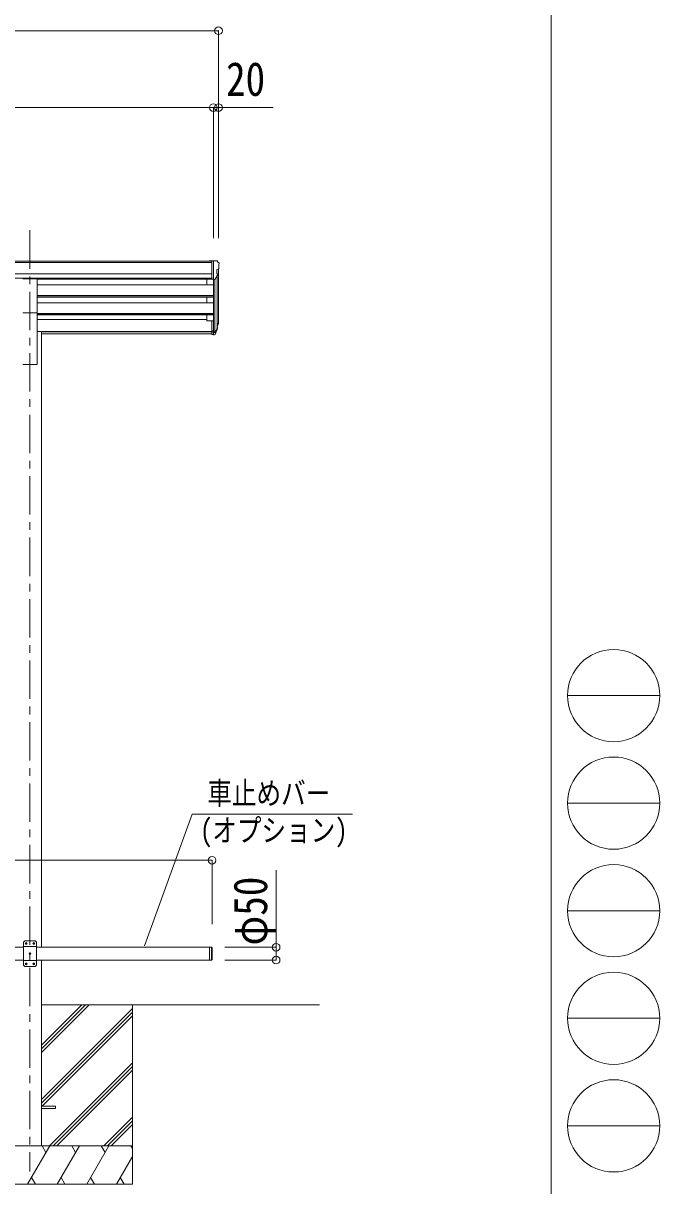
# Model space of a CAD drawing. Units: millimetres at full size, sheet at 1:30; details may follow other scales. Extents: x -8432 to 8432, y -5820 to 5820.
# Drawn here: x 5947 to 8432, y -2964 to 1575 of the extents above; entities that cross this region are included whole.
import ezdxf
from ezdxf.enums import TextEntityAlignment as Align

# ---------------------------------------------------------------- set-up
doc = ezdxf.new("R2010")
doc.units = ezdxf.units.MM
doc.header["$LTSCALE"] = 30
doc.header["$PDMODE"] = 32
doc.header["$PDSIZE"] = 30
doc.linetypes.add('CHAIN1', pattern=[8, 5, -1, 1, -1])
for name, color, linetype, lineweight in [('0-0_0', 7, 'Continuous', 9), ('0-1_本体', 5, 'CHAIN1', 9), ('0-3_ELV2', 4, 'Continuous', 9), ('0-6_OTH_LINE', 6, 'Continuous', 9), ('0-7_SHAPE', 7, 'Continuous', 9), ('F-0_240', 7, 'Continuous', 9)]:
    doc.layers.add(name, color=color, linetype=linetype, lineweight=lineweight)
doc.styles.add('ＭＳ ゴシック', font='')
doc.styles.get('ＭＳ ゴシック').set_extended_font_data('MS Gothic')

msp = doc.modelspace()

# ---------------------------------------------------------------- linework, layer by layer
at = {"layer": '0-0_0'}
for p, q in [((6018.39, -2257.67), (7103.42, -2257.67)), ((6018.39, -2443.3), (6204.02, -2257.67)), ((6018.39, -2429.16), (6189.88, -2257.67)), ((6018.39, -2415.02), (6175.74, -2257.67)), ((6373.19, -2257.67), (6373.19, -2957.67)), ((6018.39, -2627.15), (6373.19, -2272.35)), ((6018.39, -2641.29), (6373.19, -2286.49)), ((6020.65, -2653.17), (6373.19, -2300.63)), ((6050, -2807.67), (6373.19, -2484.48)), ((6064.14, -2807.67), (6373.19, -2498.62)), ((6078.28, -2807.67), (6373.19, -2512.77)), ((6262.13, -2807.67), (6373.19, -2696.61)), ((6276.27, -2807.67), (6373.19, -2710.75)), ((6290.42, -2807.67), (6373.19, -2724.9)), ((6373.19, -2807.67), (5573.19, -2807.67)), ((5964.35, -2957.67), (6050.95, -2807.67)), ((6035.95, -2833.65), (6020.95, -2807.67)), ((6079.82, -2957.67), (6166.42, -2807.67)), ((6151.42, -2833.65), (6136.42, -2807.67)), ((6195.29, -2957.67), (6281.89, -2807.67)), ((6251.89, -2807.67), (6266.89, -2833.65)), ((6367.36, -2807.67), (6373.19, -2817.77)), ((6310.76, -2957.67), (6373.19, -2849.53)), ((5979.35, -2931.69), (5994.34, -2957.67)), ((6094.81, -2931.69), (6109.81, -2957.67)), ((6210.28, -2931.69), (6225.28, -2957.67)), ((6325.75, -2931.69), (6340.75, -2957.67)), ((5573.19, -2957.67), (6373.19, -2957.67))]:
    msp.add_line(p, q, dxfattribs=at)
at = {"layer": '0-1_本体'}
msp.add_line((5973.39, 766.73), (5973.39, -2907.67), dxfattribs=at)
at = {"layer": '0-3_ELV2'}
for p, q in [((6682.89, 645.73), (3841.89, 645.73)), ((6682.89, 640.51), (3841.89, 640.51)), ((6682.89, 647.33), (6672.89, 647.24)), ((6672.89, 645.73), (6672.89, 647.24)), ((6682.89, 575.34), (6682.89, 647.33)), ((6701.39, 647.33), (6682.89, 647.33)), ((6689.39, 647.33), (6689.39, 413.61)), ((6701.39, 647.33), (6703.72, 647.19)), ((6704.48, 646.76), (6708.55, 640.95)), ((6711.39, 637.96), (6711.39, 637.33)), ((6682.89, 596.98), (3831.89, 596.98)), ((6697.01, 576.16), (6706.02, 591.75)), ((6703.39, 612.82), (6703.39, 596.54)), ((6708.86, 616.14), (6703.54, 613.08)), ((6709.39, 616.75), (6709.39, 413.97)), ((6682.89, 579.13), (3831.89, 579.13)), ((5945.89, 576.7), (6000.89, 576.7)), ((6000.89, 444.9), (6000.89, 576.7)), ((6682.89, 575.88), (6000.89, 575.88)), ((6689.39, 553.81), (6000.89, 553.81)), ((6664.39, 575.88), (6664.39, 553.81)), ((6682.89, 575.34), (6689.39, 575.34)), ((6689.39, 574.34), (6694.6, 574.66)), ((6695.39, 574.82), (6695.4, 368.83)), ((6704.42, 588.98), (6704.42, 387.26)), ((6689.39, 511.94), (6000.89, 511.94)), ((6689.39, 510.44), (6000.89, 510.44)), ((6689.39, 506.12), (6000.89, 506.12)), ((6664.39, 506.12), (6664.39, 483.71)), ((6689.39, 483.71), (6000.89, 483.71)), ((5945.89, 444.9), (6000.89, 444.9)), ((6000.89, 444.9), (6000.89, 242.33)), ((6689.39, 441.83), (6000.89, 441.83)), ((6689.39, 440.34), (6000.89, 440.34)), ((6689.39, 436.02), (6000.89, 436.02)), ((6664.39, 417.92), (6000.89, 417.92)), ((6664.39, 436.02), (6664.39, 412.97)), ((6664.39, 412.97), (6682.89, 412.97)), ((6682.89, 413.61), (6682.89, 359.57)), ((6682.89, 413.61), (6689.39, 413.61)), ((6689.39, 413.61), (6689.39, 358.83)), ((6018.59, 371.33), (6000.89, 371.33)), ((6018.59, 371.33), (6018.59, -2032.67)), ((6682.89, 370.9), (6018.59, 370.9)), ((6682.89, 369.51), (6018.59, 369.51)), ((6682.89, 373.47), (6689.39, 373.47)), ((6682.89, 368.59), (6689.39, 368.59)), ((6689.39, 368.57), (6694.52, 368.57)), ((6689.39, 366.77), (6694.24, 366.77)), ((6695.82, 369.25), (6703.58, 384.66)), ((6705.03, 384.3), (6696.83, 368.12)), ((6705.64, 383.74), (6696.83, 360.19)), ((6707.69, 400.79), (6704.42, 393.73)), ((6708.3, 399.42), (6704.42, 391.47)), ((6705.98, 388.14), (6705.64, 383.74)), ((6682.89, 361.82), (6018.59, 361.82)), ((6682.89, 359.57), (6689.39, 359.57)), ((6689.39, 358.83), (6694.24, 358.83)), ((5945.89, 242.33), (6000.89, 242.33)), ((5948.39, -2032.67), (4566.39, -2032.67)), ((5953.39, -2007.67), (5948.39, -2012.67)), ((5948.39, -2012.67), (5948.39, -2102.67)), ((5998.39, -2030.37), (5948.39, -2030.37)), ((5993.39, -2007.67), (5953.39, -2007.67)), ((5957.13, -2017.25), (5956.29, -2017.25)), ((5959.65, -2018.09), (5960.49, -2018.09)), ((5987.13, -2017.25), (5986.29, -2017.25)), ((5989.65, -2018.09), (5990.49, -2018.09)), ((5993.39, -2007.67), (5998.39, -2012.67)), ((5998.39, -2102.67), (5998.39, -2012.67)), ((5998.39, -2032.67), (6674.39, -2032.67)), ((6674.39, -2032.67), (6674.39, -2082.67)), ((6682.39, -2032.67), (6674.39, -2032.67)), ((6682.39, -2032.67), (6682.39, -2082.67)), ((6684.39, -2034.67), (6682.39, -2032.67)), ((6684.39, -2034.67), (6684.39, -2080.67)), ((4566.39, -2082.67), (5948.39, -2082.67)), ((5998.39, -2084.97), (5948.39, -2084.97)), ((5972.13, -2057.25), (5971.29, -2057.25)), ((5974.65, -2058.09), (5975.49, -2058.09)), ((5998.39, -2082.67), (6674.39, -2082.67)), ((6018.39, -2082.67), (6018.39, -2807.67)), ((6682.39, -2082.67), (6674.39, -2082.67)), ((6684.39, -2080.67), (6682.39, -2082.67)), ((5953.39, -2107.67), (5948.39, -2102.67)), ((5953.39, -2107.67), (5993.39, -2107.67)), ((5957.13, -2097.25), (5956.29, -2097.25)), ((5959.65, -2098.09), (5960.49, -2098.09)), ((5987.13, -2097.25), (5986.29, -2097.25)), ((5989.65, -2098.09), (5990.49, -2098.09)), ((5993.39, -2107.67), (5998.39, -2102.67)), ((6018.39, -2653.17), (6073.19, -2653.17)), ((6018.39, -2662.17), (6073.19, -2662.17)), ((6073.19, -2653.17), (6073.19, -2662.17))]:
    msp.add_line(p, q, dxfattribs=at)
for points in [[(5956.29, -2017.25), (5956.29, -2018.09), (5957.13, -2018.09)], [(5958.81, -2016.41), (5958.81, -2015.57), (5957.97, -2015.57), (5957.97, -2016.41)], [(5957.97, -2018.93), (5957.97, -2019.77), (5958.81, -2019.77), (5958.81, -2018.93)], [(5960.49, -2018.09), (5960.49, -2017.25), (5959.65, -2017.25)], [(5986.29, -2017.25), (5986.29, -2018.09), (5987.13, -2018.09)], [(5988.81, -2016.41), (5988.81, -2015.57), (5987.97, -2015.57), (5987.97, -2016.41)], [(5987.97, -2018.93), (5987.97, -2019.77), (5988.81, -2019.77), (5988.81, -2018.93)], [(5990.49, -2018.09), (5990.49, -2017.25), (5989.65, -2017.25)], [(5971.29, -2057.25), (5971.29, -2058.09), (5972.13, -2058.09)], [(5973.81, -2056.41), (5973.81, -2055.57), (5972.97, -2055.57), (5972.97, -2056.41)], [(5972.97, -2058.93), (5972.97, -2059.77), (5973.81, -2059.77), (5973.81, -2058.93)], [(5975.49, -2058.09), (5975.49, -2057.25), (5974.65, -2057.25)], [(5956.29, -2097.25), (5956.29, -2098.09), (5957.13, -2098.09)], [(5958.81, -2096.41), (5958.81, -2095.57), (5957.97, -2095.57), (5957.97, -2096.41)], [(5957.97, -2098.93), (5957.97, -2099.77), (5958.81, -2099.77), (5958.81, -2098.93)], [(5960.49, -2098.09), (5960.49, -2097.25), (5959.65, -2097.25)], [(5986.29, -2097.25), (5986.29, -2098.09), (5987.13, -2098.09)], [(5988.81, -2096.41), (5988.81, -2095.57), (5987.97, -2095.57), (5987.97, -2096.41)], [(5987.97, -2098.93), (5987.97, -2099.77), (5988.81, -2099.77), (5988.81, -2098.93)], [(5990.49, -2098.09), (5990.49, -2097.25), (5989.65, -2097.25)]]:
    msp.add_lwpolyline(points, dxfattribs=at)
for centre in [(5958.39, -2017.67), (5988.39, -2017.67), (5973.39, -2057.67), (5958.39, -2097.67), (5988.39, -2097.67)]:
    msp.add_circle(centre, 3.5, dxfattribs=at)
for centre, radius, start, end in [((6703.66, 646.19), 1, 35, 86.5), ((6708.39, 637.96), 3, 0, 87), ((6509.39, 637.33), 202, 355.05096, 0), ((6703.69, 612.82), 0.3, 120, 180), ((6703.69, 596.54), 0.3, 180, 265.2833), ((6703.42, 593.25), 3, 330, 85.2833), ((6704.48, 620.52), 6.18, 315.00103, 354.2965), ((6694.42, 577.66), 3, 273.5, 330), ((6678.8, 410.29), 30.41, 341.80266, 352.8448), ((6680.21, 408.53), 29.53, 342.01856, 353.49194), ((5957.13, -2016.41), 0.84, 270, 0), ((5957.13, -2018.93), 0.84, 0, 90), ((5959.65, -2016.41), 0.84, 180, 270), ((5959.65, -2018.93), 0.84, 90, 180), ((5987.13, -2016.41), 0.84, 270, 0), ((5987.13, -2018.93), 0.84, 0, 90), ((5989.65, -2016.41), 0.84, 180, 270), ((5989.65, -2018.93), 0.84, 90, 180), ((5972.13, -2056.41), 0.84, 270, 0), ((5972.13, -2058.93), 0.84, 0, 90), ((5974.65, -2056.41), 0.84, 180, 270), ((5974.65, -2058.93), 0.84, 90, 180), ((5957.13, -2096.41), 0.84, 270, 0), ((5957.13, -2098.93), 0.84, 0, 90), ((5959.65, -2096.41), 0.84, 180, 270), ((5959.65, -2098.93), 0.84, 90, 180), ((5987.13, -2096.41), 0.84, 270, 0), ((5987.13, -2098.93), 0.84, 0, 90), ((5989.65, -2096.41), 0.84, 180, 270), ((5989.65, -2098.93), 0.84, 90, 180)]:
    msp.add_arc(centre, radius, start, end, dxfattribs=at)
for centre, major_axis, ratio, start_param, end_param in [((6621.53, 414.78), (-87.93, 4.42), 0.541684, 3.060334, 3.2172517), ((6620.74, 408.1), (89.06, 1.43), 0.57596, 6.1985533, 6.3701348), ((6694.24, 369.48), (3, 0), 0.90356, 4.712389, 5.7595865), ((6694.52, 369.93), (1.5, 0), 0.90356, 4.712389, 5.7595865), ((6619.47, 408.2), (88.05, 0), 0.90356, 5.9828017, 6.0168888), ((6704.68, 388.14), (-1.3, 0), 0.90356, 2.9359903, 4.9130961), ((6618.76, 404.33), (89.07, 0), 0.90356, 6.0316505, 6.077583), ((6694.24, 361.54), (-3, 0), 0.90356, 1.5707963, 2.6179939)]:
    msp.add_ellipse(centre, major_axis=major_axis, ratio=ratio, start_param=start_param, end_param=end_param, dxfattribs=at)
at = {"layer": '0-6_OTH_LINE'}
for p, q in [((-1206.61, 1545.73), (6709.39, 1545.73)), ((6709.39, 1545.73), (6709.39, 736.15)), ((6689.39, 1245.73), (3825.39, 1245.73)), ((6689.39, 1245.73), (6689.39, 736.15)), ((6709.39, 1245.73), (6689.39, 1245.73)), ((6709.39, 1245.73), (6709.39, 736.15)), ((6922.79, 1245.73), (6709.39, 1245.73)), ((3830.39, -1692.92), (6684.39, -1692.92)), ((6684.39, -1692.92), (6684.39, -1942.92)), ((6934.39, -2032.67), (6934.39, -1731.08)), ((6934.39, -2032.67), (6734.39, -2032.67)), ((6934.39, -2082.67), (6934.39, -2032.67)), ((6934.39, -2082.67), (6734.39, -2082.67))]:
    msp.add_line(p, q, dxfattribs=at)
for p in [(6709.39, 1545.73), (6689.39, 1245.73), (6709.39, 1245.73), (6684.39, -1692.92), (6934.39, -2032.67), (6934.39, -2082.67)]:
    msp.add_point(p, dxfattribs=at)
at = {"layer": '0-7_SHAPE', "color": 6}
msp.add_lwpolyline([(6420.55, -2027.62), (6607.2, -1513.29), (7232.79, -1513.29)], dxfattribs=at)
at = {"layer": 'F-0_240', "color": 5}
msp.add_line((8007.94, 5820), (8007.94, -5820), dxfattribs=at)
at = {"layer": 'F-0_240', "color": 4}
for p, q in [((8072.06, -1050), (8432.06, -1050)), ((8072.06, -1470), (8432.06, -1470)), ((8072.06, -1890), (8432.06, -1890)), ((8072.06, -2310), (8432.06, -2310)), ((8072.06, -2730), (8432.06, -2730))]:
    msp.add_line(p, q, dxfattribs=at)
for centre in [(8252.05, -1050), (8252.05, -1470), (8252.05, -1890), (8252.05, -2310), (8252.05, -2730)]:
    msp.add_circle(centre, 180, dxfattribs=at)

# ---------------------------------------------------------------- texts
at = {"layer": '0-6_OTH_LINE', "color": 7, "style": 'ＭＳ ゴシック', "width": 0.85}
msp.add_text('20', height=132, dxfattribs=at).set_placement((6738.83, 1251.9), align=Align.BOTTOM_LEFT)
msp.add_text('φ50', height=132, rotation=90, dxfattribs=at).set_placement((6939.05, -2025.74), align=Align.BOTTOM_LEFT)
at = {"layer": '0-7_SHAPE', "style": 'ＭＳ ゴシック', "width": 0.8}
for s, p in [('車止めバー', (6665.71, -1501.55)), ('(オプション)', (6637.36, -1646.21))]:
    msp.add_text(s, height=87.98, dxfattribs=at).set_placement(p, align=Align.BOTTOM_LEFT)

doc.saveas('drawing.dxf')
